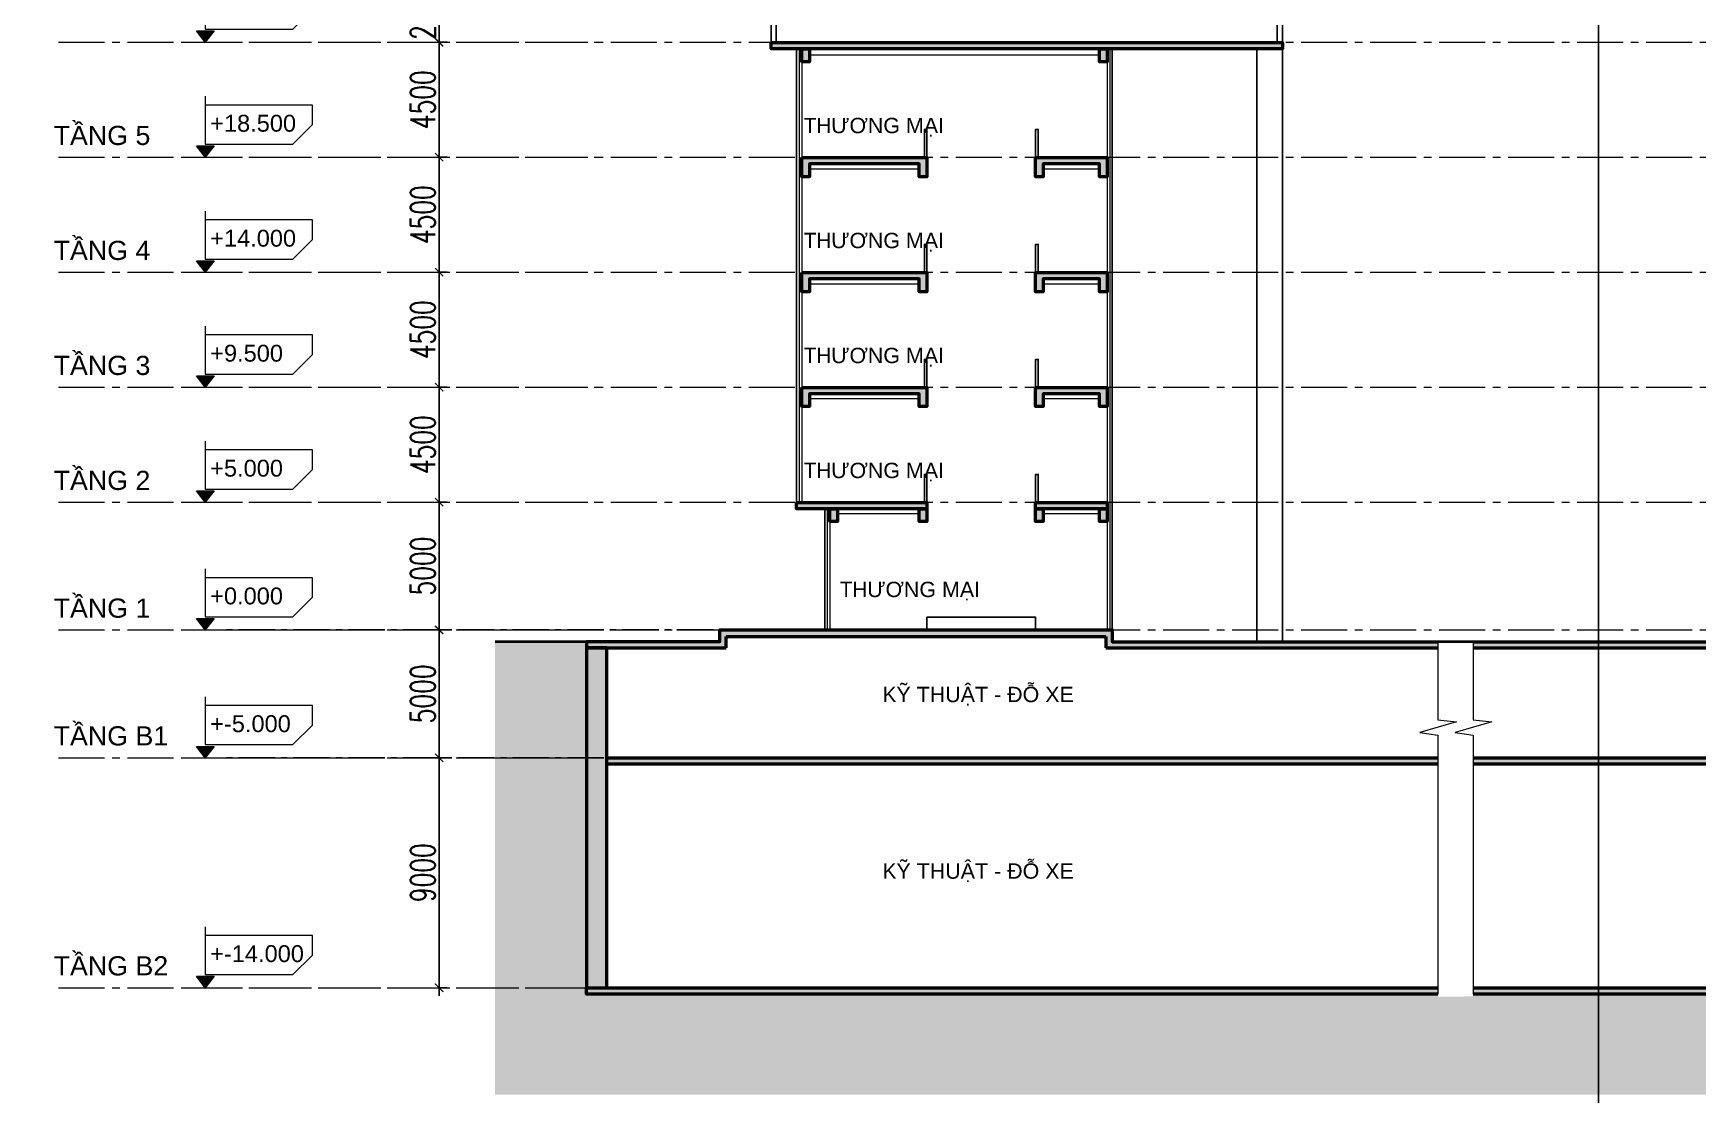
# Model space of a CAD drawing. Header units: millimetres. Extents: x 573003 to 1294762, y -9906 to 413061.
# Drawn here: x 573003 to 638102, y -3714 to 37829 of the extents above; entities that cross this region are included whole.
import ezdxf
from ezdxf.xclip import XClip

# ---------------------------------------------------------------- set-up
doc = ezdxf.new("R2010")
doc.units = ezdxf.units.MM
doc.header["$MEASUREMENT"] = 0
doc.linetypes.add('CENTER2', pattern=[28.575, 19.05, -3.175, 3.175, -3.175])
doc.linetypes.add('IMPORT-CE', pattern=[135, 90, -15, 15, -15])
doc.layers.get('DEFPOINTS').update_dxf_attribs({"color": 5, "lineweight": 0})
for name, color, linetype in [('A-ANNO-ROOM', 50, 'Continuous'), ('A-ELEV-13FINE', 8, 'Continuous'), ('A-ELEV-PATT 3', 251, 'Continuous'), ('A-FLOR-STRS', 1, 'Continuous'), ('A-GRID-LEVEL', 8, 'CENTER2'), ('A-WALL-PATT', 251, 'Continuous')]:
    doc.layers.add(name, color=color, linetype=linetype)
for name, color, linetype, lineweight in [('KT-Chu viet', 255, 'Continuous', 20), ('KT-Kich thuoc', 159, 'Continuous', 18), ('KT-Net cot', 2, 'Continuous', 50), ('KT-Net manh', 251, 'Continuous', 13), ('KT-Net thay', 7, 'Continuous', 25), ('KT-Net truc', 18, 'Continuous', 15), ('TEXT', 7, 'Continuous', 20)]:
    doc.layers.add(name, color=color, linetype=linetype, lineweight=lineweight)
doc.styles.add('Arial', font='arial.ttf')
doc.styles.add('DIM', font='vnsimli.shx', dxfattribs={"width": 0.7})
doc.styles.add('font unicode ccu', font='arial.ttf')
doc.styles.add('HBA-Text', font='GOTHIC.TTF')
doc.styles.get("Standard").update_dxf_attribs({"font": 'arial.ttf'})
doc.dimstyles.new('CCU  KT1-320 A1', dxfattribs={"dimscale": 320, "dimtxt": 3, "dimasz": 1, "dimexe": 1, "dimexo": 0, "dimgap": 0.5, "dimtad": 1, "dimdec": 0, "dimdsep": 46, "dimtxsty": 'DIM', "dimblk1": 'ARCHTICK', "dimblk2": 'ARCHTICK', "dimsah": 1, "dimcen": 0, "dimdle": 1, "dimclrd": 256, "dimclre": 256, "dimclrt": 31, "dimadec": 0, "dimazin": 0, "dimtfac": 1, "dimtdec": 0, "dimtix": 1, "dimtmove": 1, "dimatfit": 3, "dimldrblk": 'DOT', "dimfxl": 8, "dimtolj": 1, "dimarcsym": 0})

# ---------------------------------------------------------------- blocks, each defined once
blk = doc.blocks.new('_ARCHTICK')
at = {"color": 0, "linetype": 'ByBlock', "const_width": 0.15}
blk.add_lwpolyline([(-0.5, -0.5), (0.5, 0.5)], dxfattribs=at)
blk = doc.blocks.new('*D151')
at = {"layer": 'DEFPOINTS', "color": 0, "transparency": 16777216}
for p in [(0, 5000), (0, 5000), (0, 0)]:
    blk.add_point(p, dxfattribs=at)
at = {"layer": 'KT-Kich thuoc', "lineweight": -2, "transparency": 16777216}
for p, q in [((0, -320), (0, 5320)), ((0, 5000), (320, 5000)), ((0, 0), (320, 0))]:
    blk.add_line(p, q, dxfattribs=at)
at = {"layer": 'KT-Kich thuoc', "lineweight": -2, "transparency": 16777216, "xscale": 320, "yscale": 320, "zscale": 320}
for p, rotation in [((0, 5000), 90), ((0, 0), 270)]:
    blk.add_blockref('_ARCHTICK', p, dxfattribs=dict(at, rotation=rotation))
at = {"layer": 'KT-Kich thuoc', "color": 31, "transparency": 16777216, "insert": (-640, 2500), "char_height": 960, "attachment_point": 5, "rotation": 90, "style": 'DIM'}
blk.add_mtext('\\A1;5000', dxfattribs=at)
blk = doc.blocks.new('_Dot')
at = {"color": 0, "linetype": 'ByBlock', "lineweight": -2}
blk.add_line((-0.5, 0), (-1, 0), dxfattribs=at)
at = {"color": 0, "linetype": 'ByBlock', "const_width": 0.5}
blk.add_lwpolyline([(-0.25, 0, 1), (0.25, 0, 1)], format="xyb", close=True, dxfattribs=at)
blk = doc.blocks.new('*D152')
at = {"layer": 'DEFPOINTS', "color": 0, "transparency": 16777216}
for p in [(0, 9500), (0, 9500), (0, 5000)]:
    blk.add_point(p, dxfattribs=at)
at = {"layer": 'KT-Kich thuoc', "lineweight": -2, "transparency": 16777216}
for p, q in [((0, 4680), (0, 9820)), ((0, 9500), (320, 9500)), ((0, 5000), (320, 5000))]:
    blk.add_line(p, q, dxfattribs=at)
at = {"layer": 'KT-Kich thuoc', "lineweight": -2, "transparency": 16777216, "xscale": 320, "yscale": 320, "zscale": 320}
for p, rotation in [((0, 9500), 90), ((0, 5000), 270)]:
    blk.add_blockref('_ARCHTICK', p, dxfattribs=dict(at, rotation=rotation))
at = {"layer": 'KT-Kich thuoc', "color": 31, "transparency": 16777216, "insert": (-640, 7250), "char_height": 960, "attachment_point": 5, "rotation": 90, "style": 'DIM'}
blk.add_mtext('\\A1;4500', dxfattribs=at)
blk = doc.blocks.new('*D153')
at = {"layer": 'DEFPOINTS', "color": 0, "transparency": 16777216}
for p in [(0, 25500), (0, 25500), (0, 23000)]:
    blk.add_point(p, dxfattribs=at)
at = {"layer": 'KT-Kich thuoc', "lineweight": -2, "transparency": 16777216}
for p, q in [((0, 25500), (0, 25820)), ((0, 25500), (320, 25500)), ((0, 23000), (0, 25500)), ((0, 23000), (320, 23000)), ((0, 23000), (0, 22680))]:
    blk.add_line(p, q, dxfattribs=at)
at = {"layer": 'KT-Kich thuoc', "lineweight": -2, "transparency": 16777216, "xscale": 320, "yscale": 320, "zscale": 320}
for p, rotation in [((0, 25500), 270), ((0, 23000), 90)]:
    blk.add_blockref('_ARCHTICK', p, dxfattribs=dict(at, rotation=rotation))
at = {"layer": 'KT-Kich thuoc', "color": 31, "transparency": 16777216, "insert": (-640, 24250), "char_height": 960, "attachment_point": 5, "rotation": 90, "style": 'DIM'}
blk.add_mtext('\\A1;2500', dxfattribs=at)
blk = doc.blocks.new('*D184')
at = {"layer": 'DEFPOINTS', "color": 0, "transparency": 16777216}
for p in [(0, 14000), (0, 14000), (0, 9500)]:
    blk.add_point(p, dxfattribs=at)
at = {"layer": 'KT-Kich thuoc', "lineweight": -2, "transparency": 16777216}
for p, q in [((0, 9180), (0, 14320)), ((0, 14000), (320, 14000)), ((0, 9500), (320, 9500))]:
    blk.add_line(p, q, dxfattribs=at)
at = {"layer": 'KT-Kich thuoc', "lineweight": -2, "transparency": 16777216, "xscale": 320, "yscale": 320, "zscale": 320}
for p, rotation in [((0, 14000), 90), ((0, 9500), 270)]:
    blk.add_blockref('_ARCHTICK', p, dxfattribs=dict(at, rotation=rotation))
at = {"layer": 'KT-Kich thuoc', "color": 31, "transparency": 16777216, "insert": (-640, 11750), "char_height": 960, "attachment_point": 5, "rotation": 90, "style": 'DIM'}
blk.add_mtext('\\A1;4500', dxfattribs=at)
blk = doc.blocks.new('*D185')
at = {"layer": 'DEFPOINTS', "color": 0, "transparency": 16777216}
for p in [(0, 18500), (0, 18500), (0, 14000)]:
    blk.add_point(p, dxfattribs=at)
at = {"layer": 'KT-Kich thuoc', "lineweight": -2, "transparency": 16777216}
for p, q in [((0, 13680), (0, 18820)), ((0, 18500), (320, 18500)), ((0, 14000), (320, 14000))]:
    blk.add_line(p, q, dxfattribs=at)
at = {"layer": 'KT-Kich thuoc', "lineweight": -2, "transparency": 16777216, "xscale": 320, "yscale": 320, "zscale": 320}
for p, rotation in [((0, 18500), 90), ((0, 14000), 270)]:
    blk.add_blockref('_ARCHTICK', p, dxfattribs=dict(at, rotation=rotation))
at = {"layer": 'KT-Kich thuoc', "color": 31, "transparency": 16777216, "insert": (-640, 16250), "char_height": 960, "attachment_point": 5, "rotation": 90, "style": 'DIM'}
blk.add_mtext('\\A1;4500', dxfattribs=at)
blk = doc.blocks.new('*D186')
at = {"layer": 'DEFPOINTS', "color": 0, "transparency": 16777216}
for p in [(0, 23000), (0, 23000), (0, 18500)]:
    blk.add_point(p, dxfattribs=at)
at = {"layer": 'KT-Kich thuoc', "lineweight": -2, "transparency": 16777216}
for p, q in [((0, 18180), (0, 23320)), ((0, 23000), (320, 23000)), ((0, 18500), (320, 18500))]:
    blk.add_line(p, q, dxfattribs=at)
at = {"layer": 'KT-Kich thuoc', "lineweight": -2, "transparency": 16777216, "xscale": 320, "yscale": 320, "zscale": 320}
for p, rotation in [((0, 23000), 90), ((0, 18500), 270)]:
    blk.add_blockref('_ARCHTICK', p, dxfattribs=dict(at, rotation=rotation))
at = {"layer": 'KT-Kich thuoc', "color": 31, "transparency": 16777216, "insert": (-640, 20750), "char_height": 960, "attachment_point": 5, "rotation": 90, "style": 'DIM'}
blk.add_mtext('\\A1;4500', dxfattribs=at)
blk = doc.blocks.new('*D187')
at = {"layer": 'DEFPOINTS', "color": 0, "transparency": 16777216}
for p in [(0, 0), (0, 0), (0, -5000)]:
    blk.add_point(p, dxfattribs=at)
at = {"layer": 'KT-Kich thuoc', "lineweight": -2, "transparency": 16777216}
for p, q in [((0, -5320), (0, 320)), ((0, 0), (320, 0)), ((0, -5000), (320, -5000))]:
    blk.add_line(p, q, dxfattribs=at)
at = {"layer": 'KT-Kich thuoc', "lineweight": -2, "transparency": 16777216, "xscale": 320, "yscale": 320, "zscale": 320}
for p, rotation in [((0, 0), 90), ((0, -5000), 270)]:
    blk.add_blockref('_ARCHTICK', p, dxfattribs=dict(at, rotation=rotation))
at = {"layer": 'KT-Kich thuoc', "color": 31, "transparency": 16777216, "insert": (-640, -2500), "char_height": 960, "attachment_point": 5, "rotation": 90, "style": 'DIM'}
blk.add_mtext('\\A1;5000', dxfattribs=at)
blk = doc.blocks.new('*D188')
at = {"layer": 'DEFPOINTS', "color": 0, "transparency": 16777216}
for p in [(0, -5000), (0, -5000), (0, -14000)]:
    blk.add_point(p, dxfattribs=at)
at = {"layer": 'KT-Kich thuoc', "lineweight": -2, "transparency": 16777216}
for p, q in [((0, -14320), (0, -4680)), ((0, -5000), (320, -5000)), ((0, -14000), (320, -14000))]:
    blk.add_line(p, q, dxfattribs=at)
at = {"layer": 'KT-Kich thuoc', "lineweight": -2, "transparency": 16777216, "xscale": 320, "yscale": 320, "zscale": 320}
for p, rotation in [((0, -5000), 90), ((0, -14000), 270)]:
    blk.add_blockref('_ARCHTICK', p, dxfattribs=dict(at, rotation=rotation))
at = {"layer": 'KT-Kich thuoc', "color": 31, "transparency": 16777216, "insert": (-640, -9500), "char_height": 960, "attachment_point": 5, "rotation": 90, "style": 'DIM'}
blk.add_mtext('\\A1;9000', dxfattribs=at)
blk = doc.blocks.new('A$C61654A8E')
blk.add_hatch(color=256).paths.add_polyline_path([(-137, 178), (0, 0), (137, 178)])
blk.add_line((-341, 0), (341, 0))
for points in [[(0, 956), (0, 819)], [(-137, 178), (137, 178), (0, 0), (-137, 178)]]:
    blk.add_lwpolyline(points)
blk.add_lwpolyline([(1678, 512), (1678, 819), (0, 819), (0, 205), (1371, 205)], close=True)
blk = doc.blocks.new('coscaodotudong')
at = {"xscale": 0.8324273823791946, "yscale": 0.8324273823791946, "zscale": 0.8324273823791946}
blk.add_blockref('A$C61654A8E', (0, 0), dxfattribs=at)
at = {"layer": 'KT-Chu viet', "style": 'font unicode ccu'}
blk.add_attdef('%%P0.000', (64, 334), '', height=220, dxfattribs=at)
blk = doc.blocks.new('A$C57226B7E')
at = {"layer": 'A-ANNO-ROOM', "ltscale": 800, "extrusion": (-2.94127e-05, 9.98611e-07, 1), "insert": (2658, 842, -5), "char_height": 600, "width": 6000, "attachment_point": 2, "text_direction": (1, 0, 2.9e-05), "style": 'HBA-Text'}
blk.add_mtext('TH{\\fArial|b0|i0|c0|p34;ƯƠNG MẠI}', dxfattribs=at)
blk = doc.blocks.new('Levels')
at = {"layer": 'KT-Kich thuoc'}
for p, q in [((-9998.9, 23000, 0), (-7793.2, 23000, 0)), ((-9998.9, 18500, 0), (-7793.2, 18500, 0)), ((-9998.9, 14000, 0), (-7793.2, 14000, 0)), ((-9998.9, 9500, 0), (-7793.2, 9500, 0)), ((-9998.9, 5000, 0), (-7793.2, 5000, 0)), ((-9080.7, 0), (-7977.9, 0)), ((-9998.9, -5000), (-7793.2, -5000)), ((-9998.9, -14000), (-7793.2, -14000))]:
    blk.add_line(p, q, dxfattribs=at)
at = {"layer": 'KT-Net truc', "linetype": 'IMPORT-CE', "ltscale": 20, "elevation": 0}
for points in [[(-7437.9, 23000), (6189, 23000)], [(-7437.9, 18500), (6189, 18500)], [(-7437.9, 14000), (6189, 14000)], [(-7437.9, 9500), (6189, 9500)], [(-7437.9, 5000), (6189, 5000)], [(-7437.9, 0), (6189, 0)], [(-7437.9, -5000), (6189, -5000)], [(-7437.9, -14000), (6189, -14000)]]:
    blk.add_lwpolyline(points, dxfattribs=at)
at = {"layer": 'KT-Chu viet', "xscale": 3, "yscale": 3, "zscale": 3}
for p, values in [((-9146.4, 23000, 0), {'%%P0.000': '+23.000'}), ((-9146.4, 18500, 0), {'%%P0.000': '+18.500'}), ((-9146.4, 14000, 0), {'%%P0.000': '+14.000'}), ((-9146.4, 9500, 0), {'%%P0.000': '+9.500'}), ((-9146.4, 5000, 0), {'%%P0.000': '+5.000'}), ((-9146.4, 0), {'%%P0.000': '+0.000'}), ((-9146.4, -5000), {'%%P0.000': '+-5.000'}), ((-9146.4, -14000), {'%%P0.000': '+-14.000'})]:
    blk.add_blockref('coscaodotudong', p, dxfattribs=at).add_auto_attribs(values)
at = {"layer": 'KT-Kich thuoc'}
for s, p in [('2', (-15874.1, 5000, 0)), ('1', (-15745.4, 0))]:
    blk.add_text(s, height=0.2, dxfattribs=at).set_placement(p)
at = {"layer": 'TEXT', "char_height": 750, "width": 4132.96, "attachment_point": 1, "style": 'Arial'}
for s, insert in [('TẦNG 5', (-15078.7, 19729.8, 0)), ('TẦNG 4', (-15078.7, 15229.8, 0)), ('TẦNG 3', (-15078.7, 10729.8, 0)), ('TẦNG 2', (-15078.7, 6229.8, 0))]:
    blk.add_mtext(s, dxfattribs=dict(at, insert=insert))
at = {"layer": 'TEXT', "char_height": 750, "attachment_point": 1, "style": 'Arial'}
for s, width, insert in [('TẦNG 1', 4132.96, (-15078.7, 1229.8, -0.1)), ('TẦNG B1', 6337.899, (-15078.7, -3770.2, -0.1)), ('TẦNG B2', 6337.899, (-15078.7, -12770.2, -0.1))]:
    blk.add_mtext_dynamic_manual_height_columns(s, width=width, gutter_width=7254, heights=[1732.6], dxfattribs=dict(at, insert=insert))
at = {"layer": 'KT-Kich thuoc'}
for base, p1, p2, picture, middle in [((0, 25500), (0, 23000), (0, 25500), '*D153', (-640, 24250)), ((0, 23000), (0, 18500), (0, 23000), '*D186', (-640, 20750)), ((0, 18500), (0, 14000), (0, 18500), '*D185', (-640, 16250)), ((0, 14000), (0, 9500), (0, 14000), '*D184', (-640, 11750)), ((0, 9500), (0, 5000), (0, 9500), '*D152', (-640, 7250)), ((0, 5000), (0, 0), (0, 5000), '*D151', (-640, 2500)), ((0, 0), (0, -5000), (0, 0), '*D187', (-640, -2500)), ((0, -5000), (0, -14000), (0, -5000), '*D188', (-640, -9500))]:
    dim = blk.add_linear_dim(base=base, p1=p1, p2=p2, angle=90, dimstyle='CCU  KT1-320 A1', dxfattribs=at)
    dim.commit()
    dim.dimension.update_dxf_attribs({"geometry": picture, "text_midpoint": middle})

msp = doc.modelspace()

# ---------------------------------------------------------------- hatches: boundary and pattern name
at = {"layer": 'A-ELEV-13FINE'}
h = msp.add_hatch(color=256, dxfattribs=at)
h.dxf.hatch_style = 1
h.paths.add_polyline_path([(594637, 13775.6), (594637, 475.6), (595437, 475.6), (595437, 13775.6)])
at = {"layer": 'A-ELEV-PATT 3'}
h = msp.add_hatch(dxfattribs=at)
h.set_pattern_fill('EARTH', color=256, scale=175, angle=45)
h.set_pattern_definition([(45, (267823.7, -105882.1), (1e-13, 1571.5448), [1111.25, -1111.25]), (45, (267529, -105587.4), (1e-13, 1571.5448), [1111.25, -1111.25]), (45, (267234.4, -105292.7), (1e-13, 1571.5448), [1111.25, -1111.25]), (135, (267234.4, -105096.3), (-1571.5448, 1e-13), [1111.25, -1111.25]), (135, (267529, -104801.6), (-1571.5448, 1e-13), [1111.25, -1111.25]), (135, (267823.7, -104507), (-1571.5448, 1e-13), [1111.25, -1111.25])])
h.paths.add_polyline_path([(591062.5, 14015.8), (594637, 14015.8), (594637, 225.6), (706075.8, 225.6), (706075.8, 14015.8), (708713.5, 14015.8), (708713.5, -3714.1), (591062.5, -3714.1)])
at = {"layer": 'A-WALL-PATT'}
h = msp.add_hatch(color=256, dxfattribs=at)
h.dxf.hatch_style = 1
h.paths.add_polyline_path([(601856.8, 37465.8), (621856.8, 37465.8), (621856.8, 37215.8), (601856.8, 37215.8)])
h = msp.add_hatch(color=256, dxfattribs=at)
h.dxf.hatch_style = 1
h.paths.add_polyline_path([(603056.8, 37215.8), (603356.8, 37215.8), (603356.8, 36715.8), (603056.8, 36715.8)])
h.paths.add_polyline_path([(614706.8, 37215.8), (615006.8, 37215.8), (615006.8, 36715.8), (614706.8, 36715.8)])
h = msp.add_hatch(color=256, dxfattribs=at)
h.dxf.hatch_style = 1
h.paths.add_polyline_path([(603056.8, 32965.8), (607956.8, 32965.8), (607956.8, 32215.8), (607656.8, 32215.8), (607656.8, 32715.8), (603356.8, 32715.8), (603356.8, 32215.8), (603056.8, 32215.8)])
h.paths.add_polyline_path([(612206.8, 32965.8), (615006.8, 32965.8), (615006.8, 32215.8), (614706.8, 32215.8), (614706.8, 32715.8), (612506.8, 32715.8), (612506.8, 32215.8), (612206.8, 32215.8)])
h = msp.add_hatch(color=256, dxfattribs=at)
h.dxf.hatch_style = 1
h.paths.add_polyline_path([(603056.8, 28465.8), (607956.8, 28465.8), (607956.8, 27715.8), (607656.8, 27715.8), (607656.8, 28215.8), (603356.8, 28215.8), (603356.8, 27715.8), (603056.8, 27715.8)])
h.paths.add_polyline_path([(612206.8, 28465.8), (615006.8, 28465.8), (615006.8, 27715.8), (614706.8, 27715.8), (614706.8, 28215.8), (612506.8, 28215.8), (612506.8, 27715.8), (612206.8, 27715.8)])
h = msp.add_hatch(color=256, dxfattribs=at)
h.dxf.hatch_style = 1
h.paths.add_polyline_path([(603056.8, 23965.8), (607956.8, 23965.8), (607956.8, 23215.8), (607656.8, 23215.8), (607656.8, 23715.8), (603356.8, 23715.8), (603356.8, 23215.8), (603056.8, 23215.8)])
h.paths.add_polyline_path([(612206.8, 23965.8), (615006.8, 23965.8), (615006.8, 23215.8), (614706.8, 23215.8), (614706.8, 23715.8), (612506.8, 23715.8), (612506.8, 23215.8), (612206.8, 23215.8)])
h = msp.add_hatch(color=256, dxfattribs=at)
h.dxf.hatch_style = 1
h.paths.add_polyline_path([(602856.8, 19465.8), (607956.8, 19465.8), (607956.8, 19215.8), (602856.8, 19215.8)])
h.paths.add_polyline_path([(612206.8, 19465.8), (615006.8, 19465.8), (615006.8, 19215.8), (612206.8, 19215.8)])
h = msp.add_hatch(color=256, dxfattribs=at)
h.dxf.hatch_style = 1
h.paths.add_polyline_path([(604156.8, 19215.8), (604456.8, 19215.8), (604456.8, 18715.8), (604156.8, 18715.8)])
h.paths.add_polyline_path([(614706.8, 19215.8), (615006.8, 19215.8), (615006.8, 18715.8), (614706.8, 18715.8)])
h.paths.add_polyline_path([(607656.8, 19215.8), (607956.8, 19215.8), (607956.8, 18715.8), (607656.8, 18715.8)])
h.paths.add_polyline_path([(612206.8, 19215.8), (612506.8, 19215.8), (612506.8, 18715.8), (612206.8, 18715.8)])
h = msp.add_hatch(color=256, dxfattribs=at)
h.dxf.hatch_style = 1
h.paths.add_polyline_path([(594637, 13775.6), (594637, 14015.8), (599856.8, 14015.8), (599856.8, 14475.6), (615206.8, 14475.6), (615206.8, 14015.8), (658729.8, 14015.8), (658729.8, 14475.6), (679615.5, 14476.2), (679615.5, 14016.3), (706075.8, 14015.8), (706075.8, 13775.6), (679365.5, 13775.6), (679365.5, 14215.8), (658979.8, 14215.8), (658979.8, 13775.6), (614956.8, 13775.6), (614956.8, 14215.8), (600106.8, 14215.8), (600106.8, 13775.6)])
h = msp.add_hatch(color=256, dxfattribs=at)
h.dxf.hatch_style = 1
h.paths.add_polyline_path([(595437, 9475.6), (705275.8, 9475.6), (705275.8, 9225.6), (595437, 9225.6)])
h = msp.add_hatch(color=256, dxfattribs=at)
h.dxf.hatch_style = 1
h.paths.add_polyline_path([(594637, 475.6), (706075.8, 475.6), (706075.8, 225.6), (594637, 225.6)])

# ---------------------------------------------------------------- linework, layer by layer
at = {"layer": 'A-FLOR-STRS', "elevation": 0}
for points in [[(607956.8, 32965.8), (607956.8, 34065.8), (607856.8, 34065.8), (607856.8, 32965.8)], [(612306.8, 32965.8), (612306.8, 34065.8), (612206.8, 34065.8), (612206.8, 32965.8)], [(607956.8, 28465.8), (607956.8, 29565.8), (607856.8, 29565.8), (607856.8, 28465.8)], [(612306.8, 28465.8), (612306.8, 29565.8), (612206.8, 29565.8), (612206.8, 28465.8)], [(607956.8, 23965.8), (607956.8, 25065.8), (607856.8, 25065.8), (607856.8, 23965.8)], [(612306.8, 23965.8), (612306.8, 25065.8), (612206.8, 25065.8), (612206.8, 23965.8)], [(607956.8, 19465.8), (607956.8, 20565.8), (607856.8, 20565.8), (607856.8, 19465.8)], [(612306.8, 19465.8), (612306.8, 20565.8), (612206.8, 20565.8), (612206.8, 19465.8)]]:
    msp.add_lwpolyline(points, dxfattribs=at)
at = {"layer": 'A-GRID-LEVEL', "ltscale": 75, "elevation": 0}
for points in [[(599606.8, 14475.6), (580424.8, 14475.6)], [(599606.8, 9475.6), (580424.8, 9475.6)]]:
    msp.add_lwpolyline(points, dxfattribs=at)
at = {"layer": 'KT-Net cot'}
for p, q in [((594637, 14015.8, 0), (594637, 13775.6, 0)), ((594637, 13775.6, 0), (600106.8, 13775.6, 0)), ((600106.8, 13775.6, 0), (600106.8, 14215.8, 0)), ((600106.8, 14215.8, 0), (614956.8, 14215.8, 0)), ((614956.8, 14215.8, 0), (614956.8, 13775.6, 0)), ((614956.8, 13775.6, 0), (658979.8, 13775.6, 0))]:
    msp.add_line(p, q, dxfattribs=at)
at = {"layer": 'KT-Net cot', "elevation": 0}
for points in [[(601856.8, 37465.8), (621856.8, 37465.8), (621856.8, 37215.8), (601856.8, 37215.8), (601856.8, 37465.8)], [(603056.8, 32965.8), (607956.8, 32965.8), (607956.8, 32215.8), (607656.8, 32215.8), (607656.8, 32715.8), (603356.8, 32715.8), (603356.8, 32215.8), (603056.8, 32215.8), (603056.8, 32965.8)], [(612206.8, 32965.8), (615006.8, 32965.8), (615006.8, 32215.8), (614706.8, 32215.8), (614706.8, 32715.8), (612506.8, 32715.8), (612506.8, 32215.8), (612206.8, 32215.8), (612206.8, 32965.8)], [(603056.8, 28465.8), (607956.8, 28465.8), (607956.8, 27715.8), (607656.8, 27715.8), (607656.8, 28215.8), (603356.8, 28215.8), (603356.8, 27715.8), (603056.8, 27715.8), (603056.8, 28465.8)], [(612206.8, 28465.8), (615006.8, 28465.8), (615006.8, 27715.8), (614706.8, 27715.8), (614706.8, 28215.8), (612506.8, 28215.8), (612506.8, 27715.8), (612206.8, 27715.8), (612206.8, 28465.8)], [(603056.8, 23965.8), (607956.8, 23965.8), (607956.8, 23215.8), (607656.8, 23215.8), (607656.8, 23715.8), (603356.8, 23715.8), (603356.8, 23215.8), (603056.8, 23215.8), (603056.8, 23965.8)], [(612206.8, 23965.8), (615006.8, 23965.8), (615006.8, 23215.8), (614706.8, 23215.8), (614706.8, 23715.8), (612506.8, 23715.8), (612506.8, 23215.8), (612206.8, 23215.8), (612206.8, 23965.8)], [(602856.8, 19465.8), (607956.8, 19465.8), (607956.8, 19215.8), (602856.8, 19215.8), (602856.8, 19465.8)], [(612206.8, 19465.8), (615006.8, 19465.8), (615006.8, 19215.8), (612206.8, 19215.8), (612206.8, 19465.8)], [(599856.8, 14015.8), (599856.8, 14475.6), (610364.2, 14475.6)], [(610364.2, 14475.6), (615206.8, 14475.6), (615206.8, 14015.8)], [(615206.8, 14015.8), (658729.8, 14015.8), (658729.8, 14475.6), (679615.5, 14475.6), (679615.5, 14015.8), (706075.8, 14015.8), (706075.8, 13525.6)], [(599856.8, 14015.8), (594637, 14015.8)], [(594637, 475.6), (706075.8, 475.6)], [(706075.8, 225.6), (594637, 225.6), (594637, 475.6)]]:
    msp.add_lwpolyline(points, dxfattribs=at)
for points in [[(603056.8, 37215.8), (603356.8, 37215.8), (603356.8, 36715.8), (603056.8, 36715.8)], [(614706.8, 37215.8), (615006.8, 37215.8), (615006.8, 36715.8), (614706.8, 36715.8)], [(604156.8, 19215.8), (604456.8, 19215.8), (604456.8, 18715.8), (604156.8, 18715.8)], [(607656.8, 19215.8), (607956.8, 19215.8), (607956.8, 18715.8), (607656.8, 18715.8)], [(612206.8, 19215.8), (612506.8, 19215.8), (612506.8, 18715.8), (612206.8, 18715.8)], [(614706.8, 19215.8), (615006.8, 19215.8), (615006.8, 18715.8), (614706.8, 18715.8)], [(594637, 13775.6), (594637, 475.6), (595437, 475.6), (595437, 13775.6)], [(595437, 9475.6), (705275.8, 9475.6), (705275.8, 9225.6), (595437, 9225.6)], [(594637, 475.6), (706075.8, 475.6), (706075.8, 225.6), (594637, 225.6)]]:
    msp.add_lwpolyline(points, close=True, dxfattribs=at)
at = {"layer": 'KT-Net manh'}
for p, q in [((602956.8, 37215.8, 0), (602956.8, 19475.6, 0)), ((603056.8, 37215.8, 0), (603056.8, 19475.6, 0)), ((615006.8, 37215.8, 0), (615006.8, 32965.8, 0)), ((615106.8, 37215.8, 0), (615106.8, 32965.8, 0)), ((615006.8, 32965.8, 0), (615006.8, 28465.8, 0)), ((615106.8, 32965.8, 0), (615106.8, 28465.8, 0)), ((604056.8, 19215.8, 0), (604056.8, 14475.6, 0)), ((604156.8, 19215.8, 0), (604156.8, 14475.6, 0))]:
    msp.add_line(p, q, dxfattribs=at)
at = {"layer": 'KT-Net manh', "elevation": 0}
for points in [[(603356.8, 37215.8), (614706.8, 37215.8), (614706.8, 36965.8), (603356.8, 36965.8)], [(603356.8, 32715.8), (607656.8, 32715.8), (607656.8, 32515.8), (603356.8, 32515.8)], [(612506.8, 32715.8), (614706.8, 32715.8), (614706.8, 32515.8), (612506.8, 32515.8)], [(603356.8, 28215.8), (607656.8, 28215.8), (607656.8, 28015.8), (603356.8, 28015.8)], [(612506.8, 28215.8), (614706.8, 28215.8), (614706.8, 28015.8), (612506.8, 28015.8)], [(603356.8, 23715.8), (607656.8, 23715.8), (607656.8, 23515.8), (603356.8, 23515.8)], [(612506.8, 23715.8), (614706.8, 23715.8), (614706.8, 23515.8), (612506.8, 23515.8)], [(604456.8, 19215.8), (607656.8, 19215.8), (607656.8, 19015.8), (604456.8, 19015.8)], [(612506.8, 19215.8), (614706.8, 19215.8), (614706.8, 19015.8), (612506.8, 19015.8)]]:
    msp.add_lwpolyline(points, close=True, dxfattribs=at)
for points in [[(615006.8, 28340.8), (615006.8, 14475.6)], [(615106.8, 28465.8), (615106.8, 14475.6)]]:
    msp.add_lwpolyline(points, dxfattribs=at)
at = {"layer": 'KT-Net thay'}
for p, q in [((602856.8, 37215.8, 0), (602856.8, 19475.6, 0)), ((615206.8, 37215.8, 0), (615206.8, 32965.8, 0)), ((620856.8, 37215.8, 0), (620856.8, 14015.8, 0)), ((621856.8, 37215.8, 0), (621856.8, 14015.8, 0)), ((615206.8, 32965.8, 0), (615206.8, 28465.8, 0)), ((603956.8, 19215.8, 0), (603956.8, 14475.6, 0))]:
    msp.add_line(p, q, dxfattribs=at)
at = {"layer": 'KT-Net thay', "elevation": 0}
for points in [[(602056.8, 39215.8), (602056.8, 37465.8), (601856.8, 37465.8), (601856.8, 39215.8), (602056.8, 39215.8)], [(621856.8, 39215.8), (621856.8, 37465.8), (621656.8, 37465.8), (621656.8, 39215.8), (621856.8, 39215.8)], [(615206.8, 28465.8), (615206.8, 14025.6)]]:
    msp.add_lwpolyline(points, dxfattribs=at)
msp.add_lwpolyline([(607956.8, 14975.6), (612206.8, 14975.6), (612206.8, 14475.6), (607956.8, 14475.6)], close=True, dxfattribs=at)
at = {"layer": 'KT-Net truc', "linetype": 'IMPORT-CE', "ltscale": 20}
for p, q in [((573990.5, 37475.6, 0), (690764.9, 37475.6, 0)), ((573990.5, 32975.6, 0), (690764.9, 32975.6, 0)), ((573990.5, 28475.6, 0), (690764.9, 28475.6, 0)), ((573990.5, 23975.6, 0), (690764.9, 23975.6, 0)), ((573990.5, 19475.6, 0), (690764.9, 19475.6, 0)), ((573990.5, 14475.6, 0), (713096.7, 14475.6, 0)), ((573990.5, 9475.6, 0), (713096.7, 9475.6, 0)), ((573990.5, 475.6, 0), (713096.7, 475.6, 0))]:
    msp.add_line(p, q, dxfattribs=at)

# ---------------------------------------------------------------- block references
at = {"layer": 'A-WALL-PATT'}
msp.add_blockref('Levels', (588876.8, 14475.6, 0), dxfattribs=at)
ref = msp.add_blockref('Levels', (653502.6, 14475.6, 0), dxfattribs=at)
XClip(ref).set_block_clipping_path([(-19282.2316047037, -19213.4142947759), (-1742.8393161013, 140216.6709211473)])
at = {"layer": 'KT-Net truc'}
for p in [(603224.6, 33677.2, 5), (603224.6, 29177.2, 5), (603224.6, 24677.2, 5), (603224.6, 20177.2, 5), (604634.5, 15520, 5.1)]:
    msp.add_blockref('A$C57226B7E', p, dxfattribs=at)

# ---------------------------------------------------------------- texts
at = {"layer": 'A-ANNO-ROOM', "ltscale": 800, "extrusion": (2.65424e-07, 1.15182e-05, 1), "char_height": 600, "width": 13407.117, "attachment_point": 2, "text_direction": (1, 0, 0), "style": 'HBA-Text'}
for insert in [(609963.6, 12251.2, 4), (609963.6, 5340.8, 4)]:
    msp.add_mtext('K{\\fArial|b0|i0|c0|p34;Ỹ THUẬT - ĐỖ XE}', dxfattribs=dict(at, insert=insert))

# ---------------------------------------------------------------- next in the draw order: wipeouts: each hides what was drawn before it
for points in [[(627943.5, 14191.6), (629307.3, 14200.4), (629316.9, 13672.8), (627938.5, 13663.8)], [(627943.5, 9651.5), (629307.3, 9660.3), (629316.9, 9132.7), (627938.5, 9123.7)], [(627943.5, 651.5), (629307.3, 660.3), (629316.9, 132.7), (627938.5, 123.7)]]:
    msp.add_wipeout(points).translate(0, 0, 0).dxf.layer = 'A-WALL-PATT'

# ---------------------------------------------------------------- next in the draw order: linework, layer by layer
at = {"layer": 'A-FLOR-STRS', "const_width": 100, "elevation": 0}
msp.add_lwpolyline([(591062.5, 14015.8), (599856.8, 14015.8), (599856.8, 14475.6), (615206.8, 14475.6), (615206.8, 14015.8), (658729.8, 14015.8), (658729.8, 14475.6), (679615.5, 14476.2), (679615.5, 14015.8), (708713.5, 14015.8)], dxfattribs=at)
at = {"layer": 'KT-Net manh', "elevation": 0}
for points in [[(627939.6, 14015.8), (627939.6, 10957.7), (628669.1, 10883.2), (627234.2, 10457), (627939.6, 10353.1), (627939.6, 225.6)], [(629315.1, 14015.8), (629315.1, 10957.7), (630044.6, 10883.2), (628609.7, 10457), (629315.1, 10353.1), (629315.1, 225.6)]]:
    msp.add_lwpolyline(points, dxfattribs=at)

doc.saveas('drawing.dxf')
